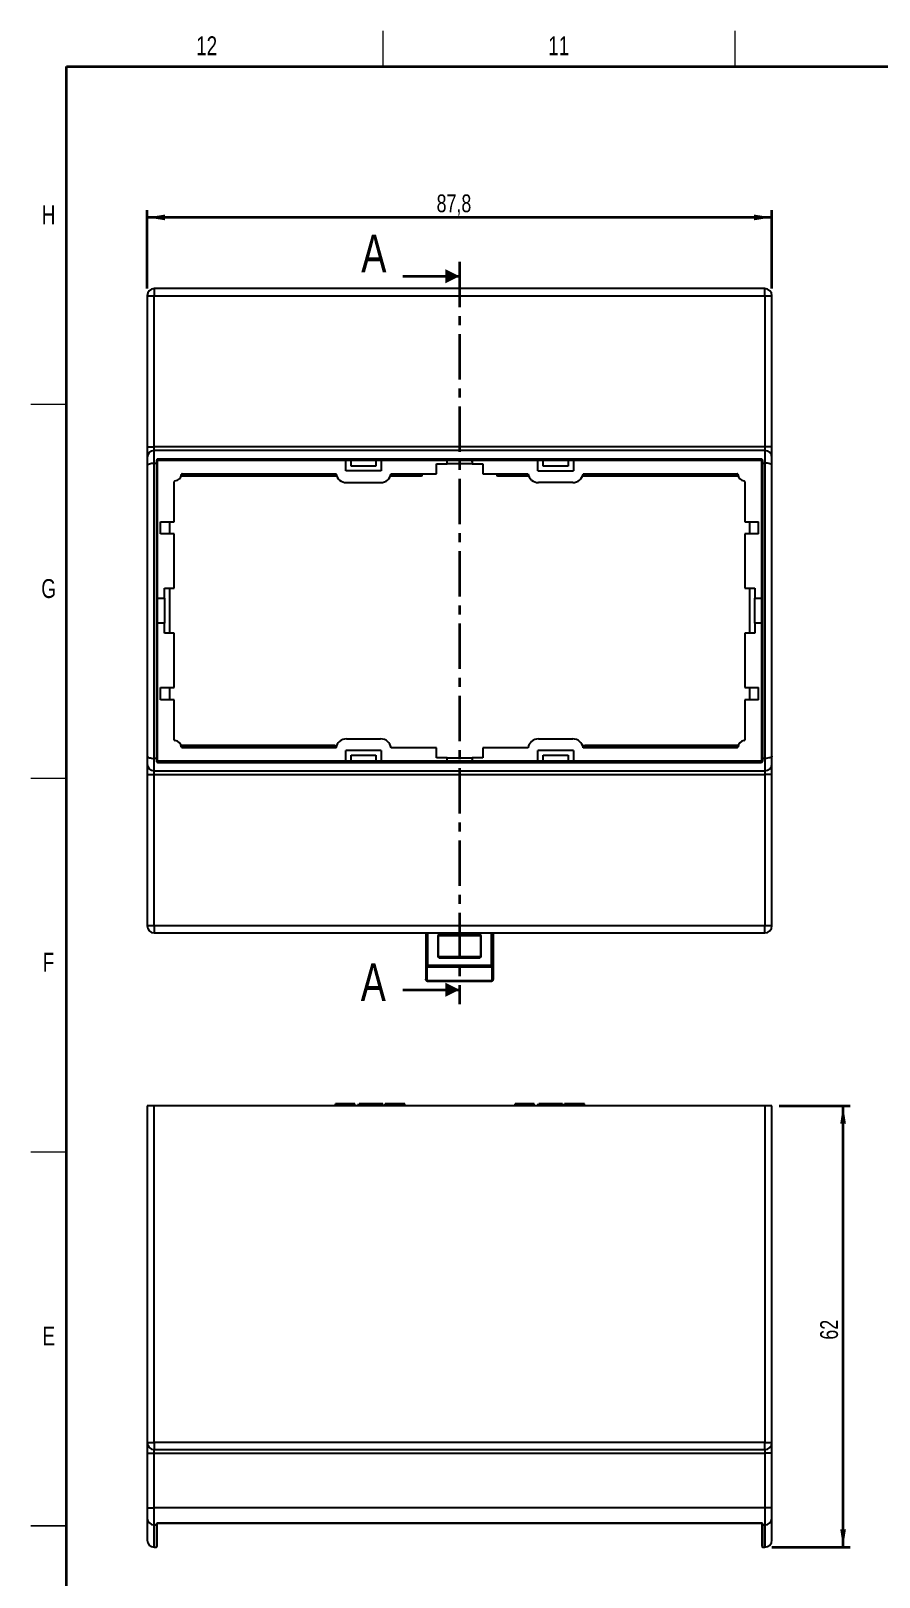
# Model space of a CAD drawing. Header units: millimetres. Extents: x 0 to 594, y 0 to 420.
# Drawn here: x 0 to 119.2, y 202.8 to 420 of the extents above; entities that cross this region are included whole.
import ezdxf

# ---------------------------------------------------------------- set-up
doc = ezdxf.new("R2010")
doc.units = ezdxf.units.MM
doc.linetypes.add('SLD-Catena', pattern=[10.16, 6.35, -1.27, 1.27, -1.27])
doc.linetypes.add('SLD-Solido', pattern=[0])
doc.layers.add('FORMAT', color=7, linetype='SLD-Solido', lineweight=35)
doc.styles.add('SLDTEXTSTYLE0', font='TXT', dxfattribs={"width": 0.75})
doc.dimstyles.new('SLDDIMSTYLE0', dxfattribs={"dimtxt": 2.5, "dimasz": 2.5, "dimexe": 0, "dimexo": 0.0625, "dimtad": 1, "dimdec": 1, "dimrnd": 1e-09, "dimzin": 12, "dimdsep": 46, "dimtxsty": 'SLDTEXTSTYLE0', "dimsah": 1, "dimcen": 0.09, "dimadec": 0, "dimazin": 3, "dimtfac": 1, "dimtdec": 1, "dimtofl": 0, "dimtmove": 0, "dimatfit": 3, "dimfxl": 1, "dimfrac": 2, "dimtolj": 1, "dimtzin": 12, "dimarcsym": 0})

# ---------------------------------------------------------------- blocks, each defined once
blk = doc.blocks.new('_D')
at = {"layer": 'FORMAT'}
for p, q in [((16.35, 383.8), (16.35, 394.8)), ((104.17, 393.8), (16.35, 393.8)), ((104.17, 383.8), (104.17, 394.8))]:
    blk.add_line(p, q, dxfattribs=at)
for points in [[(16.35, 393.8), (18.85, 393.4), (18.85, 394.2)], [(104.17, 393.8), (101.67, 394.2), (101.67, 393.4)]]:
    blk.add_solid(points, dxfattribs=at)
at = {"layer": 'FORMAT', "insert": (57.03, 397.03), "char_height": 2.5, "attachment_point": 1, "style": 'SLDTEXTSTYLE0'}
blk.add_mtext('87,8', dxfattribs=at)
blk = doc.blocks.new('_D_1')
at = {"layer": 'FORMAT'}
for p, q in [((105.17, 269), (115.17, 269)), ((114.17, 207), (114.17, 269)), ((104.17, 207), (115.17, 207))]:
    blk.add_line(p, q, dxfattribs=at)
for points in [[(114.17, 269), (113.77, 266.5), (114.57, 266.5)], [(114.17, 207), (114.57, 209.5), (113.77, 209.5)]]:
    blk.add_solid(points, dxfattribs=at)
at = {"layer": 'FORMAT', "insert": (110.95, 236.15), "char_height": 2.5, "attachment_point": 1, "rotation": 90, "style": 'SLDTEXTSTYLE0'}
blk.add_mtext('62', dxfattribs=at)

msp = doc.modelspace()

# ---------------------------------------------------------------- linework, layer by layer
at = {"color": 7, "linetype": 'SLD-Solido', "lineweight": 18}
for p, q in [((49.5, 415), (49.5, 420)), ((99, 415), (99, 420)), ((5, 367.5), (0, 367.5)), ((5, 315), (0, 315)), ((5, 262.5), (0, 262.5)), ((0, 210), (5, 210)), ((5, 210), (0, 210))]:
    msp.add_line(p, q, dxfattribs=at)
at = {"color": 7, "linetype": 'SLD-Solido', "lineweight": 35}
for p, q in [((5, 5), (5, 415)), ((5, 415), (589, 415)), ((52.26, 385.54), (60.26, 385.54)), ((52.26, 285.3), (60.26, 285.3))]:
    msp.add_line(p, q, dxfattribs=at)
at = {"color": 7, "linetype": 'SLD-Catena', "lineweight": 35}
msp.add_line((60.26, 387.54), (60.26, 283.3), dxfattribs=at)
at = {"color": 7, "linetype": 'SLD-Solido', "lineweight": 25}
for p, q in [((16.35, 382.8), (16.35, 361.55)), ((16.35, 382.8), (17.35, 382.8)), ((17.35, 383.8), (17.35, 382.8)), ((103.17, 383.8), (17.35, 383.8)), ((17.35, 361.55), (17.35, 382.8)), ((17.35, 382.8), (103.17, 382.8)), ((103.17, 382.8), (103.17, 383.8)), ((103.17, 382.8), (104.17, 382.8)), ((103.17, 382.8), (103.17, 361.55)), ((104.17, 361.55), (104.17, 382.8)), ((16.35, 361.55), (16.35, 361.27)), ((16.35, 361.55), (17.35, 361.55)), ((16.35, 361.27), (16.35, 360.05)), ((103.17, 361.55), (17.35, 361.55)), ((17.35, 361.05), (17.35, 361.55)), ((17.35, 359.28), (17.35, 361.05)), ((103.17, 361.05), (17.35, 361.05)), ((103.17, 361.55), (103.17, 361.05)), ((104.17, 361.55), (103.17, 361.55)), ((103.17, 361.05), (103.17, 359.28)), ((104.17, 361.27), (104.17, 361.55)), ((104.17, 360.05), (104.17, 361.27)), ((16.35, 360.05), (16.35, 358.99)), ((16.35, 358.99), (16.35, 318.1)), ((17.35, 317.81), (17.35, 359.28)), ((17.35, 359.28), (17.65, 359.28)), ((17.65, 359.64), (17.65, 359.28)), ((17.65, 359.28), (17.65, 317.81)), ((17.75, 359.25), (17.75, 359.6)), ((17.75, 317.84), (17.75, 359.25)), ((17.8, 317.41), (17.8, 359.68)), ((102.67, 359.85), (17.85, 359.85)), ((17.85, 359.7), (102.67, 359.7)), ((44.26, 358.2), (44.26, 359.7)), ((45.01, 358.85), (45.01, 359.7)), ((48.51, 358.85), (45.01, 358.85)), ((48.51, 359.7), (48.51, 358.85)), ((49.26, 359.7), (49.26, 358.2)), ((57.01, 359.2), (58.51, 359.2)), ((57.01, 357.8), (57.01, 359.2)), ((58.51, 359.2), (58.53, 359.7)), ((58.51, 359.2), (58.51, 359.7)), ((62.01, 359.2), (58.51, 359.2)), ((62, 359.7), (62.01, 359.2)), ((62.01, 359.7), (62.01, 359.2)), ((62.01, 359.2), (63.51, 359.2)), ((63.51, 359.2), (63.51, 357.8)), ((71.26, 358.2), (71.26, 359.7)), ((72.01, 358.85), (72.01, 359.7)), ((75.51, 358.85), (72.01, 358.85)), ((75.51, 359.7), (75.51, 358.85)), ((76.26, 359.7), (76.26, 358.2)), ((102.72, 359.68), (102.72, 317.41)), ((102.77, 359.6), (102.77, 359.25)), ((102.77, 359.25), (102.77, 317.84)), ((102.87, 359.28), (102.87, 359.64)), ((102.87, 317.81), (102.87, 359.28)), ((102.87, 359.28), (103.17, 359.28)), ((103.17, 359.28), (103.17, 317.81)), ((104.17, 358.99), (104.17, 360.05)), ((104.17, 318.1), (104.17, 358.99)), ((20.16, 351.05), (20.16, 356.7)), ((21.12, 357.51), (42.97, 357.51)), ((42.93, 357.61), (21.14, 357.61)), ((21.15, 357.65), (42.92, 357.65)), ((42.9, 357.75), (21.17, 357.75)), ((21.26, 357.8), (42.89, 357.8)), ((49.26, 358.2), (44.26, 358.2)), ((44.36, 356.55), (49.16, 356.55)), ((50.56, 357.51), (54.86, 357.51)), ((54.86, 357.61), (50.59, 357.61)), ((50.6, 357.65), (54.67, 357.65)), ((54.67, 357.75), (50.63, 357.75)), ((50.64, 357.8), (57.01, 357.8)), ((54.67, 357.8), (54.67, 357.75)), ((54.67, 357.65), (54.67, 357.75)), ((54.77, 357.75), (54.67, 357.75)), ((54.67, 357.65), (54.86, 357.61)), ((54.77, 357.75), (54.77, 357.8)), ((54.96, 357.71), (54.77, 357.75)), ((54.96, 357.8), (54.96, 357.71)), ((55.06, 357.71), (55.06, 357.8)), ((63.51, 357.8), (69.89, 357.8)), ((65.46, 357.8), (65.46, 357.71)), ((65.56, 357.71), (65.56, 357.8)), ((65.76, 357.75), (65.56, 357.71)), ((65.66, 357.61), (65.86, 357.65)), ((69.93, 357.61), (65.66, 357.61)), ((65.66, 357.51), (69.97, 357.51)), ((65.76, 357.8), (65.76, 357.75)), ((65.86, 357.75), (65.76, 357.75)), ((65.86, 357.75), (65.86, 357.8)), ((65.86, 357.75), (65.86, 357.65)), ((69.9, 357.75), (65.86, 357.75)), ((65.86, 357.65), (69.92, 357.65)), ((71.26, 358.2), (76.26, 358.2)), ((76.16, 356.55), (71.36, 356.55)), ((77.56, 357.51), (99.4, 357.51)), ((99.38, 357.61), (77.59, 357.61)), ((77.6, 357.65), (99.37, 357.65)), ((99.35, 357.75), (77.63, 357.75)), ((77.64, 357.8), (99.27, 357.8)), ((100.36, 356.7), (100.36, 351.05)), ((18.24, 351.05), (20.16, 351.05)), ((18.24, 349.35), (18.24, 351.05)), ((19.51, 349.35), (19.51, 351.05)), ((100.36, 351.05), (102.28, 351.05)), ((101.01, 351.05), (101.01, 349.35)), ((102.28, 349.35), (102.28, 351.05)), ((20.16, 349.35), (18.24, 349.35)), ((20.16, 341.7), (20.16, 349.35)), ((100.36, 349.35), (100.36, 341.7)), ((102.28, 349.35), (100.36, 349.35)), ((18.76, 341.7), (20.16, 341.7)), ((18.76, 340.3), (18.76, 341.7)), ((19.51, 335.4), (19.51, 341.7)), ((100.36, 341.7), (101.76, 341.7)), ((101.01, 341.7), (101.01, 335.4)), ((101.76, 341.7), (101.76, 340.3)), ((17.8, 340.3), (18.76, 340.3)), ((17.8, 340.28), (18.76, 340.3)), ((18.76, 340.3), (18.76, 336.8)), ((101.76, 336.8), (101.76, 340.3)), ((101.76, 340.3), (102.72, 340.28)), ((101.76, 340.3), (102.72, 340.3)), ((18.76, 336.8), (17.8, 336.81)), ((18.76, 336.8), (17.8, 336.8)), ((18.76, 335.4), (18.76, 336.8)), ((102.72, 336.81), (101.76, 336.8)), ((102.72, 336.8), (101.76, 336.8)), ((101.76, 336.8), (101.76, 335.4)), ((20.16, 335.4), (18.76, 335.4)), ((20.16, 327.75), (20.16, 335.4)), ((101.76, 335.4), (100.36, 335.4)), ((100.36, 335.4), (100.36, 327.75)), ((18.24, 326.05), (18.24, 327.75)), ((18.24, 327.75), (20.16, 327.75)), ((20.16, 326.05), (18.24, 326.05)), ((19.51, 326.05), (19.51, 327.75)), ((20.16, 320.39), (20.16, 326.05)), ((100.36, 327.75), (102.28, 327.75)), ((100.36, 326.05), (100.36, 320.39)), ((102.28, 326.05), (100.36, 326.05)), ((101.01, 327.75), (101.01, 326.05)), ((102.28, 326.05), (102.28, 327.75)), ((42.67, 319.63), (21.1, 319.63)), ((21.13, 319.53), (42.67, 319.53)), ((42.89, 319.3), (21.26, 319.3)), ((42.67, 319.53), (42.67, 319.63)), ((42.67, 319.53), (42.73, 319.3)), ((42.81, 319.3), (42.77, 319.45)), ((42.77, 319.45), (42.81, 319.3)), ((42.9, 319.36), (42.87, 319.48)), ((44.36, 320.55), (49.16, 320.55)), ((57.01, 319.3), (50.64, 319.3)), ((57.01, 317.9), (57.01, 319.3)), ((69.89, 319.3), (63.51, 319.3)), ((63.51, 319.3), (63.51, 317.9)), ((71.36, 320.55), (76.16, 320.55)), ((77.65, 319.46), (77.62, 319.36)), ((99.27, 319.3), (77.64, 319.3)), ((77.75, 319.43), (77.71, 319.3)), ((77.71, 319.3), (77.75, 319.43)), ((77.79, 319.3), (77.85, 319.52)), ((99.41, 319.62), (77.85, 319.62)), ((77.85, 319.52), (99.39, 319.52)), ((16.35, 318.1), (16.35, 317.05)), ((17.65, 317.81), (17.35, 317.81)), ((17.35, 316.05), (17.35, 317.81)), ((17.65, 317.81), (17.65, 317.45)), ((17.75, 317.5), (17.75, 317.84)), ((102.67, 317.4), (17.85, 317.4)), ((17.85, 317.24), (102.67, 317.24)), ((49.26, 318.9), (44.26, 318.9)), ((44.26, 317.4), (44.26, 318.9)), ((45.01, 317.4), (45.01, 318.25)), ((45.01, 318.25), (48.51, 318.25)), ((48.51, 318.25), (48.51, 317.4)), ((49.26, 318.9), (49.26, 317.4)), ((58.51, 317.9), (57.01, 317.9)), ((58.51, 317.4), (58.51, 317.9)), ((58.53, 317.4), (58.51, 317.9)), ((58.51, 317.9), (62.01, 317.9)), ((62.01, 317.9), (62, 317.4)), ((62.01, 317.9), (62.01, 317.4)), ((63.51, 317.9), (62.01, 317.9)), ((76.26, 318.9), (71.26, 318.9)), ((71.26, 317.4), (71.26, 318.9)), ((72.01, 317.4), (72.01, 318.25)), ((72.01, 318.25), (75.51, 318.25)), ((75.51, 318.25), (75.51, 317.4)), ((76.26, 318.9), (76.26, 317.4)), ((102.77, 317.84), (102.77, 317.5)), ((103.17, 317.81), (102.87, 317.81)), ((102.87, 317.45), (102.87, 317.81)), ((103.17, 317.81), (103.17, 316.05)), ((104.17, 317.05), (104.17, 318.1)), ((16.35, 317.05), (16.35, 315.83)), ((16.35, 315.83), (16.35, 315.55)), ((16.35, 315.55), (17.35, 315.55)), ((16.35, 315.55), (16.35, 294.29)), ((17.35, 316.05), (103.17, 316.05)), ((17.35, 315.55), (17.35, 316.05)), ((17.35, 315.55), (103.17, 315.55)), ((17.35, 294.29), (17.35, 315.55)), ((103.17, 316.05), (103.17, 315.55)), ((104.17, 315.55), (103.17, 315.55)), ((103.17, 315.55), (103.17, 294.29)), ((104.17, 315.83), (104.17, 317.05)), ((104.17, 315.55), (104.17, 315.83)), ((104.17, 294.29), (104.17, 315.55)), ((17.35, 294.29), (16.35, 294.29)), ((103.17, 294.29), (17.35, 294.29)), ((17.35, 294.29), (17.35, 293.29)), ((17.35, 293.29), (103.17, 293.29)), ((55.51, 293.29), (55.51, 288.64)), ((55.81, 288.71), (55.81, 293.29)), ((64.71, 293.29), (64.71, 288.71)), ((65.01, 288.64), (65.01, 293.29)), ((104.17, 294.29), (103.17, 294.29)), ((103.17, 293.29), (103.17, 294.29)), ((57.21, 292.81), (57.21, 290.01)), ((57.31, 292.81), (57.21, 292.81)), ((57.31, 290.01), (57.31, 292.81)), ((63.11, 293.01), (57.41, 293.01)), ((57.41, 293.01), (57.41, 292.91)), ((57.41, 292.91), (63.11, 292.91)), ((63.11, 293.01), (63.11, 292.91)), ((63.21, 292.81), (63.21, 290.01)), ((63.31, 292.81), (63.21, 292.81)), ((63.31, 290.01), (63.31, 292.81)), ((57.31, 290.01), (57.21, 290.01)), ((63.11, 289.91), (57.41, 289.91)), ((57.41, 289.91), (57.41, 289.81)), ((57.41, 289.81), (63.11, 289.81)), ((63.11, 289.91), (63.11, 289.81)), ((63.31, 290.01), (63.21, 290.01)), ((55.51, 288.64), (55.51, 286.77)), ((55.71, 286.61), (55.71, 288.47)), ((64.71, 288.71), (55.81, 288.71)), ((55.81, 288.54), (64.71, 288.54)), ((64.81, 288.47), (64.81, 286.61)), ((65.01, 286.77), (65.01, 288.64)), ((64.71, 286.54), (55.81, 286.54)), ((55.81, 286.51), (64.71, 286.51)), ((16.35, 269), (16.35, 221.7)), ((17.35, 269), (16.35, 269)), ((17.35, 221.7), (17.35, 269)), ((103.17, 269), (17.35, 269)), ((42.83, 269), (42.83, 269.3)), ((43.54, 269), (43.54, 269.3)), ((44.38, 269), (44.38, 269.3)), ((45.52, 269.3), (44.38, 269.3)), ((45.52, 269), (45.52, 269.3)), ((46.07, 269), (46.07, 269.3)), ((46.14, 269), (46.14, 269.3)), ((47.64, 269.3), (46.14, 269.3)), ((47.64, 269), (47.64, 269.3)), ((49.14, 269.3), (47.64, 269.3)), ((49.14, 269), (49.14, 269.3)), ((49.3, 269.3), (49.21, 269.3)), ((49.3, 269), (49.3, 269.3)), ((49.46, 269), (49.46, 269.3)), ((49.78, 269), (49.78, 269.3)), ((52.56, 269.3), (49.78, 269.3)), ((52.56, 269), (52.56, 269.3)), ((68.08, 269), (68.08, 269.3)), ((68.79, 269), (68.79, 269.3)), ((69.63, 269), (69.63, 269.3)), ((70.76, 269.3), (69.63, 269.3)), ((70.76, 269), (70.76, 269.3)), ((71.31, 269), (71.31, 269.3)), ((71.38, 269), (71.38, 269.3)), ((72.88, 269.3), (71.38, 269.3)), ((72.88, 269), (72.88, 269.3)), ((74.38, 269.3), (72.88, 269.3)), ((74.38, 269), (74.38, 269.3)), ((74.55, 269.3), (74.46, 269.3)), ((74.55, 269), (74.55, 269.3)), ((74.71, 269), (74.71, 269.3)), ((75.02, 269), (75.02, 269.3)), ((77.8, 269.3), (75.02, 269.3)), ((77.8, 269), (77.8, 269.3)), ((103.17, 269), (103.17, 221.7)), ((104.17, 269), (103.17, 269)), ((104.17, 221.7), (104.17, 269)), ((16.35, 221.7), (17.35, 221.7)), ((16.35, 221.7), (16.35, 221.67)), ((16.35, 221.67), (16.35, 220.2)), ((103.17, 221.7), (17.35, 221.7)), ((17.35, 221.7), (17.35, 220.7)), ((103.17, 220.7), (103.17, 221.7)), ((103.17, 221.7), (104.17, 221.7)), ((104.17, 221.67), (104.17, 221.7)), ((104.17, 220.2), (104.17, 221.67)), ((16.35, 220.2), (17.35, 220.2)), ((16.35, 220.2), (16.35, 212.51)), ((17.35, 220.7), (103.17, 220.7)), ((17.35, 220.2), (17.35, 220.7)), ((17.35, 220.2), (103.17, 220.2)), ((17.35, 212.51), (17.35, 220.2)), ((103.17, 220.7), (103.17, 220.2)), ((104.17, 220.2), (103.17, 220.2)), ((103.17, 220.2), (103.17, 212.51)), ((104.17, 212.51), (104.17, 220.2)), ((16.35, 212.51), (17.35, 212.51)), ((16.35, 212.51), (16.35, 211.08)), ((16.35, 211.08), (16.35, 208)), ((17.35, 210.13), (17.35, 212.51)), ((103.17, 212.51), (17.35, 212.51)), ((103.17, 212.51), (103.17, 210.13)), ((104.17, 212.51), (103.17, 212.51)), ((104.17, 211.08), (104.17, 212.51)), ((104.17, 208), (104.17, 211.08)), ((17.35, 210.13), (17.65, 210.13)), ((17.35, 207), (17.35, 210.13)), ((17.65, 210.27), (17.65, 210.13)), ((17.65, 210.13), (17.65, 207)), ((17.75, 210.22), (17.75, 210.36)), ((17.75, 207.1), (17.75, 210.22)), ((102.67, 210.38), (17.85, 210.38)), ((17.85, 210.37), (102.67, 210.37)), ((102.77, 210.36), (102.77, 210.22)), ((102.77, 210.22), (102.77, 207.1)), ((102.87, 210.13), (102.87, 210.27)), ((102.87, 210.13), (103.17, 210.13)), ((102.87, 207), (102.87, 210.13)), ((103.17, 210.13), (103.17, 207)), ((17.35, 207), (17.65, 207)), ((102.87, 207), (103.17, 207))]:
    msp.add_line(p, q, dxfattribs=at)
at = {"color": 7, "linetype": 'SLD-Solido', "lineweight": 25, "flags": 128}
for points in [[(16.35, 358.99), (16.37, 359.05), (16.43, 359.1), (16.52, 359.15), (16.65, 359.2), (16.8, 359.23), (16.97, 359.26), (17.16, 359.28), (17.35, 359.28)], [(17.75, 359.25), (17.75, 359.26), (17.75, 359.27), (17.74, 359.27), (17.72, 359.28), (17.71, 359.28), (17.69, 359.28), (17.67, 359.28), (17.65, 359.28)], [(102.87, 359.28), (102.85, 359.28), (102.83, 359.28), (102.81, 359.28), (102.8, 359.28), (102.78, 359.27), (102.78, 359.27), (102.77, 359.26), (102.77, 359.25)], [(104.17, 358.99), (104.15, 359.05), (104.09, 359.1), (104, 359.15), (103.88, 359.2), (103.72, 359.23), (103.55, 359.26), (103.36, 359.28), (103.17, 359.28)], [(16.35, 318.1), (16.37, 318.05), (16.43, 317.99), (16.52, 317.94), (16.65, 317.9), (16.8, 317.86), (16.97, 317.83), (17.16, 317.81), (17.35, 317.81)], [(17.75, 317.84), (17.75, 317.83), (17.75, 317.83), (17.74, 317.82), (17.72, 317.82), (17.71, 317.81), (17.69, 317.81), (17.67, 317.81), (17.65, 317.81)], [(102.87, 317.81), (102.85, 317.81), (102.83, 317.81), (102.81, 317.81), (102.8, 317.82), (102.78, 317.82), (102.78, 317.83), (102.77, 317.83), (102.77, 317.84)], [(104.17, 318.1), (104.15, 318.05), (104.09, 317.99), (104, 317.94), (103.88, 317.9), (103.72, 317.86), (103.55, 317.83), (103.36, 317.81), (103.17, 317.81)]]:
    msp.add_lwpolyline(points, dxfattribs=at)
at = {"color": 7, "linetype": 'SLD-Solido', "lineweight": 25}
for centre, radius, start, end in [((17.35, 382.8), 1, 90, 180), ((103.17, 382.8), 1, 360, 90), ((17.35, 360.05), 1, 90, 180), ((103.17, 360.05), 1, 360, 90), ((20.26, 356.7), 0.1, 95.2159, 180), ((20.16, 357.8), 1, 275.2159, 354.7841), ((21.26, 357.7), 0.1, 90, 174.7841), ((44.36, 358.05), 1.5, 189.5941, 270), ((49.16, 358.05), 1.5, 270, 350.4059), ((54.67, 357.75), 0.1, 270.0517, 0.0006), ((65.86, 357.75), 0.1, 179.9994, 269.9483), ((71.36, 358.05), 1.5, 189.5941, 270), ((76.16, 358.05), 1.5, 270, 350.4059), ((99.27, 357.7), 0.1, 5.2159, 90), ((100.36, 357.8), 1, 185.2159, 264.7841), ((100.26, 356.7), 0.1, 360, 84.7841), ((20.26, 320.39), 0.1, 180, 264.7841), ((20.16, 319.3), 1, 5.2159, 84.7841), ((21.26, 319.4), 0.1, 185.2159, 270), ((44.36, 319.05), 1.5, 90, 170.4059), ((49.16, 319.05), 1.5, 9.5941, 90), ((71.36, 319.05), 1.5, 90, 170.4059), ((76.16, 319.05), 1.5, 9.5941, 90), ((99.27, 319.4), 0.1, 270, 354.7841), ((100.36, 319.3), 1, 95.2159, 174.7841), ((100.26, 320.39), 0.1, 275.2159, 0), ((17.35, 317.05), 1, 180, 270), ((103.17, 317.05), 1, 270, 360), ((17.35, 294.29), 1, 180, 270), ((103.17, 294.29), 1, 270, 360), ((57.41, 292.81), 0.2, 90, 180), ((57.41, 292.81), 0.1, 90, 180), ((63.11, 292.81), 0.2, 0, 90), ((63.11, 292.81), 0.1, 0, 90), ((57.41, 290.01), 0.2, 180, 270), ((57.41, 290.01), 0.1, 180, 270), ((63.11, 290.01), 0.2, 270, 0), ((63.11, 290.01), 0.1, 270, 0), ((17.35, 221.7), 1, 180, 270), ((103.17, 221.7), 1, 270, 0), ((17.33, 211.1), 0.978, 181.3348, 271.2753), ((103.19, 211.1), 0.978, 268.7247, 358.6652), ((17.66, 210.22), 0.0978, 268.7247, 358.6652), ((102.87, 210.22), 0.0978, 181.3348, 271.2753), ((17.35, 208), 1, 180, 270), ((17.65, 207.1), 0.1, 270, 0), ((102.87, 207.1), 0.1, 180, 270), ((103.17, 208), 1, 270, 0)]:
    msp.add_arc(centre, radius, start, end, dxfattribs=at)
for centre, major_axis, ratio, start_param, end_param in [((54.86, 357.71), (0.196, -0.039), 0.99901, 4.909858, 6.480273), ((54.86, 357.71), (0.0984, -0.0197), 0.997038, 4.909858, 6.480273), ((65.66, 357.71), (-0.196, -0.039), 0.99901, 6.086097, 7.656513), ((65.66, 357.71), (0.0984, 0.0197), 0.997038, 2.944505, 4.51492), ((42.67, 319.42), (-0.048, 0.202), 0.964102, 4.745259, 6.057867), ((77.84, 319.41), (0.048, 0.202), 0.964102, 0.225319, 1.537926), ((55.81, 288.47), (0.1, 0), 0.666665, 1.570796, 3.141593), ((64.71, 288.47), (0.1, 0), 0.666665, 0, 1.570796), ((55.81, 286.61), (0.1, 0), 0.666665, 3.141593, 4.712389), ((64.71, 286.61), (0.1, 0), 0.666665, 4.712389, 6.283185)]:
    msp.add_ellipse(centre, major_axis=major_axis, ratio=ratio, start_param=start_param, end_param=end_param, dxfattribs=at)
for points, knots in [([(17.85, 359.85), (17.82, 359.84), (17.76, 359.83), (17.7, 359.78), (17.66, 359.71), (17.66, 359.66), (17.65, 359.64)], [0, 0, 0, 0, 0.272546, 0.55166, 0.775046, 1, 1, 1, 1]), ([(17.75, 359.6), (17.76, 359.61), (17.76, 359.63), (17.78, 359.66), (17.8, 359.68), (17.81, 359.69), (17.83, 359.7), (17.85, 359.7), (17.85, 359.7)], [0, 0, 0, 0, 0.2706608, 0.5387162, 0.6719756, 0.7941858, 0.9021802, 1, 1, 1, 1]), ([(102.87, 359.64), (102.86, 359.67), (102.86, 359.73), (102.81, 359.8), (102.74, 359.84), (102.69, 359.85), (102.67, 359.85)], [0, 0, 0, 0, 0.284201, 0.566098, 0.784408, 1, 1, 1, 1]), ([(102.67, 359.7), (102.67, 359.7), (102.69, 359.7), (102.72, 359.69), (102.74, 359.67), (102.76, 359.63), (102.77, 359.61), (102.77, 359.6)], [0, 0, 0, 0, 0.108161, 0.220727, 0.465189, 0.730187, 1, 1, 1, 1]), ([(42.67, 319.53), (42.68, 319.53), (42.7, 319.53), (42.73, 319.51), (42.76, 319.49), (42.77, 319.46), (42.77, 319.45)], [0, 0, 0, 0, 0.227966, 0.481669, 0.700291, 1, 1, 1, 1]), ([(77.75, 319.43), (77.75, 319.45), (77.76, 319.47), (77.78, 319.5), (77.81, 319.51), (77.84, 319.52), (77.85, 319.52)], [0, 0, 0, 0, 0.299709, 0.518331, 0.772034, 1, 1, 1, 1]), ([(17.65, 317.45), (17.66, 317.42), (17.66, 317.37), (17.71, 317.3), (17.78, 317.25), (17.83, 317.25), (17.85, 317.24)], [0, 0, 0, 0, 0.285073, 0.567152, 0.785453, 1, 1, 1, 1]), ([(17.85, 317.4), (17.85, 317.4), (17.83, 317.4), (17.81, 317.4), (17.8, 317.41), (17.78, 317.43), (17.76, 317.46), (17.76, 317.48), (17.75, 317.5)], [0, 0, 0, 0, 0.097817, 0.205808, 0.328015, 0.464667, 0.729353, 1, 1, 1, 1]), ([(102.77, 317.5), (102.77, 317.48), (102.76, 317.46), (102.74, 317.43), (102.72, 317.41), (102.69, 317.4), (102.67, 317.4), (102.67, 317.4)], [0, 0, 0, 0, 0.269813, 0.534811, 0.779273, 0.891839, 1, 1, 1, 1]), ([(102.67, 317.24), (102.7, 317.25), (102.76, 317.26), (102.83, 317.32), (102.86, 317.38), (102.87, 317.43), (102.87, 317.45)], [0, 0, 0, 0, 0.273683, 0.552942, 0.775926, 1, 1, 1, 1]), ([(55.81, 288.71), (55.77, 288.71), (55.71, 288.71), (55.64, 288.7), (55.59, 288.69), (55.54, 288.67), (55.52, 288.66), (55.51, 288.65), (55.51, 288.64)], [0, 0, 0, 0, 0.239827, 0.365902, 0.495947, 0.706751, 0.843161, 1, 1, 1, 1]), ([(55.51, 286.74), (55.52, 286.72), (55.53, 286.68), (55.56, 286.63), (55.6, 286.59), (55.65, 286.56), (55.7, 286.53), (55.76, 286.51), (55.79, 286.51), (55.81, 286.51)], [0, 0, 0, 0, 0.239334, 0.362381, 0.488424, 0.617946, 0.74819, 0.87696, 1, 1, 1, 1]), ([(65.01, 288.64), (65.01, 288.65), (65.01, 288.66), (64.98, 288.67), (64.93, 288.69), (64.88, 288.7), (64.81, 288.71), (64.75, 288.71), (64.71, 288.71)], [0, 0, 0, 0, 0.1568386, 0.2932485, 0.5040532, 0.6340984, 0.7601733, 1, 1, 1, 1]), ([(64.71, 286.51), (64.73, 286.51), (64.77, 286.52), (64.82, 286.54), (64.88, 286.56), (64.92, 286.59), (64.95, 286.62), (64.99, 286.66), (64.99, 286.69), (65, 286.71)], [0, 0, 0, 0, 0.128113, 0.25869, 0.388519, 0.516038, 0.639993, 0.761517, 1, 1, 1, 1]), ([(55.81, 286.54), (55.81, 286.53), (55.81, 286.52), (55.81, 286.51), (55.81, 286.51), (55.81, 286.51)], [0, 0, 0, 0, 0.469147, 0.938294, 1, 1, 1, 1]), ([(64.71, 286.54), (64.71, 286.53), (64.71, 286.52), (64.71, 286.51), (64.71, 286.51), (64.71, 286.51)], [0, 0, 0, 0, 0.337833, 0.6756661, 1, 1, 1, 1]), ([(43.54, 269.3), (43.44, 269.3), (43.24, 269.3), (43.01, 269.3), (42.86, 269.3), (42.84, 269.3), (42.83, 269.3)], [0, 0, 0, 0, 0.231065, 0.478857, 0.724263, 1, 1, 1, 1]), ([(44.38, 269.3), (44.21, 269.3), (43.93, 269.3), (43.65, 269.3), (43.54, 269.3)], [0, 0, 0, 0, 0.620153, 1, 1, 1, 1]), ([(49.46, 269.3), (49.46, 269.3), (49.45, 269.3), (49.35, 269.3), (49.3, 269.3)], [0, 0, 0, 0, 0.561053, 1, 1, 1, 1]), ([(68.79, 269.3), (68.69, 269.3), (68.49, 269.3), (68.25, 269.3), (68.1, 269.3), (68.09, 269.3), (68.08, 269.3)], [0, 0, 0, 0, 0.231065, 0.478857, 0.724263, 1, 1, 1, 1]), ([(69.63, 269.3), (69.45, 269.3), (69.17, 269.3), (68.89, 269.3), (68.79, 269.3)], [0, 0, 0, 0, 0.620153, 1, 1, 1, 1]), ([(74.71, 269.3), (74.71, 269.3), (74.7, 269.3), (74.59, 269.3), (74.55, 269.3)], [0, 0, 0, 0, 0.561053, 1, 1, 1, 1]), ([(17.85, 210.38), (17.82, 210.38), (17.76, 210.37), (17.7, 210.34), (17.66, 210.3), (17.66, 210.28), (17.65, 210.27)], [0, 0, 0, 0, 0.272546, 0.55166, 0.775046, 1, 1, 1, 1]), ([(17.75, 210.32), (17.75, 210.33), (17.75, 210.34), (17.77, 210.36), (17.81, 210.37), (17.84, 210.37), (17.85, 210.37)], [0, 0, 0, 0, 0.257604, 0.513874, 0.758511, 1, 1, 1, 1]), ([(17.85, 210.38), (17.85, 210.38), (17.85, 210.37), (17.85, 210.37), (17.85, 210.36), (17.85, 210.37), (17.85, 210.38), (17.85, 210.38)], [0, 0, 0, 0, 0.028142, 0.271106, 0.514071, 0.757035, 1, 1, 1, 1]), ([(102.87, 210.27), (102.86, 210.28), (102.86, 210.31), (102.81, 210.35), (102.74, 210.38), (102.69, 210.38), (102.67, 210.38)], [0, 0, 0, 0, 0.284201, 0.566098, 0.784408, 1, 1, 1, 1]), ([(102.67, 210.37), (102.68, 210.37), (102.71, 210.37), (102.75, 210.36), (102.77, 210.34), (102.77, 210.33), (102.78, 210.32)], [0, 0, 0, 0, 0.242437, 0.487293, 0.743296, 1, 1, 1, 1])]:
    msp.add_open_spline(points, degree=3, knots=knots, dxfattribs=at)
for points in [[(17.75, 359.6), (17.75, 359.6), (17.75, 359.61), (17.73, 359.63), (17.69, 359.64), (17.67, 359.64), (17.65, 359.64)], [(17.85, 359.7), (17.85, 359.7), (17.85, 359.7), (17.85, 359.71), (17.85, 359.73), (17.85, 359.75), (17.85, 359.77), (17.85, 359.8), (17.85, 359.83), (17.85, 359.84), (17.85, 359.85)], [(102.67, 359.7), (102.67, 359.7), (102.67, 359.7), (102.67, 359.71), (102.67, 359.73), (102.67, 359.75), (102.67, 359.77), (102.67, 359.8), (102.67, 359.83), (102.67, 359.84), (102.67, 359.85)], [(102.77, 359.6), (102.77, 359.6), (102.77, 359.61), (102.8, 359.63), (102.83, 359.64), (102.85, 359.64), (102.87, 359.64)], [(54.86, 357.51), (54.86, 357.52), (54.86, 357.55), (54.86, 357.58), (54.86, 357.6), (54.86, 357.6), (54.86, 357.61)], [(55.06, 357.71), (55.05, 357.71), (55.02, 357.71), (54.99, 357.71), (54.97, 357.71), (54.96, 357.71), (54.96, 357.71)], [(65.56, 357.71), (65.56, 357.71), (65.55, 357.71), (65.53, 357.71), (65.5, 357.71), (65.47, 357.71), (65.46, 357.71)], [(65.66, 357.61), (65.66, 357.6), (65.66, 357.6), (65.66, 357.58), (65.66, 357.55), (65.66, 357.52), (65.66, 357.51)], [(42.77, 319.45), (42.77, 319.45), (42.78, 319.45), (42.8, 319.46), (42.83, 319.47), (42.85, 319.47), (42.87, 319.48)], [(77.75, 319.43), (77.75, 319.44), (77.74, 319.44), (77.72, 319.44), (77.69, 319.45), (77.66, 319.46), (77.65, 319.46)], [(77.85, 319.52), (77.85, 319.52), (77.85, 319.53), (77.85, 319.55), (77.85, 319.58), (77.85, 319.6), (77.85, 319.62)], [(17.65, 317.45), (17.67, 317.45), (17.69, 317.45), (17.73, 317.46), (17.75, 317.48), (17.75, 317.49), (17.75, 317.5)], [(17.85, 317.24), (17.85, 317.25), (17.85, 317.27), (17.85, 317.29), (17.85, 317.32), (17.85, 317.35), (17.85, 317.37), (17.85, 317.38), (17.85, 317.39), (17.85, 317.4), (17.85, 317.4)], [(102.67, 317.24), (102.67, 317.25), (102.67, 317.27), (102.67, 317.29), (102.67, 317.32), (102.67, 317.35), (102.67, 317.37), (102.67, 317.38), (102.67, 317.39), (102.67, 317.4), (102.67, 317.4)], [(102.87, 317.45), (102.85, 317.45), (102.83, 317.45), (102.8, 317.46), (102.77, 317.48), (102.77, 317.49), (102.77, 317.5)], [(55.51, 288.64), (55.51, 288.62), (55.52, 288.58), (55.57, 288.52), (55.63, 288.48), (55.68, 288.48), (55.71, 288.47)], [(55.71, 286.61), (55.68, 286.61), (55.63, 286.62), (55.57, 286.65), (55.52, 286.71), (55.51, 286.75), (55.51, 286.77)], [(55.81, 288.71), (55.81, 288.69), (55.81, 288.66), (55.81, 288.61), (55.81, 288.57), (55.81, 288.55), (55.81, 288.54)], [(64.71, 288.71), (64.71, 288.69), (64.71, 288.66), (64.71, 288.61), (64.71, 288.57), (64.71, 288.55), (64.71, 288.54)], [(65.01, 288.64), (65.01, 288.62), (65, 288.58), (64.96, 288.52), (64.89, 288.48), (64.84, 288.48), (64.81, 288.47)], [(64.81, 286.61), (64.84, 286.61), (64.89, 286.62), (64.96, 286.65), (65, 286.71), (65.01, 286.75), (65.01, 286.77)], [(17.75, 210.36), (17.75, 210.34), (17.75, 210.32), (17.73, 210.29), (17.69, 210.27), (17.67, 210.27), (17.65, 210.27)], [(102.67, 210.38), (102.67, 210.38), (102.67, 210.37), (102.67, 210.36), (102.67, 210.37), (102.67, 210.38), (102.67, 210.39), (102.67, 210.41), (102.67, 210.44), (102.67, 210.46), (102.67, 210.47)], [(102.77, 210.36), (102.77, 210.34), (102.77, 210.32), (102.8, 210.29), (102.83, 210.27), (102.85, 210.27), (102.87, 210.27)]]:
    msp.add_open_spline(points, degree=3, dxfattribs=at)
at = {"color": 7, "linetype": 'SLD-Solido', "lineweight": 35}
for points in [[(60.26, 385.54), (58.26, 386.54), (58.26, 384.54)], [(60.26, 285.3), (58.26, 286.3), (58.26, 284.3)]]:
    msp.add_solid(points, dxfattribs=at)

# ---------------------------------------------------------------- texts
at = {"color": 7, "linetype": 'Continuous', "lineweight": 0, "attachment_point": 2, "style": 'SLDTEXTSTYLE0'}
for s, insert, char_height in [('12', (24.7, 419.24), 2.646), ('11', (74.2, 419.24), 2.646), ('H', (2.49, 395.49), 2.65), ('G', (2.49, 342.99), 2.65), ('F', (2.47, 290.49), 2.65), ('E', (2.51, 237.99), 2.65)]:
    msp.add_mtext(s, dxfattribs=dict(at, insert=insert, char_height=char_height))
at = {"color": 7, "linetype": 'Continuous', "char_height": 5.29, "attachment_point": 1, "style": 'SLDTEXTSTYLE0'}
for insert in [(46.44, 391.39), (46.36, 289)]:
    msp.add_mtext('A', dxfattribs=dict(at, insert=insert))

# ---------------------------------------------------------------- dimensions: what is measured, and where the dimension line sits
at = {"layer": 'FORMAT'}
dim = msp.add_linear_dim(base=(16.35, 393.8), p1=(104.17, 382.8), p2=(16.35, 382.8), dimstyle='SLDDIMSTYLE0', dxfattribs=at)
dim.commit()
dim.dimension.update_dxf_attribs({"geometry": '_D', "text_midpoint": (60.26, 393.8), "dimtype": 160})
dim = msp.add_linear_dim(base=(114.17, 269), p1=(103.17, 207), p2=(104.17, 269), angle=90, dimstyle='SLDDIMSTYLE0', dxfattribs=at)
dim.commit()
dim.dimension.update_dxf_attribs({"geometry": '_D_1', "text_midpoint": (114.17, 238), "dimtype": 160})

doc.saveas('drawing.dxf')
